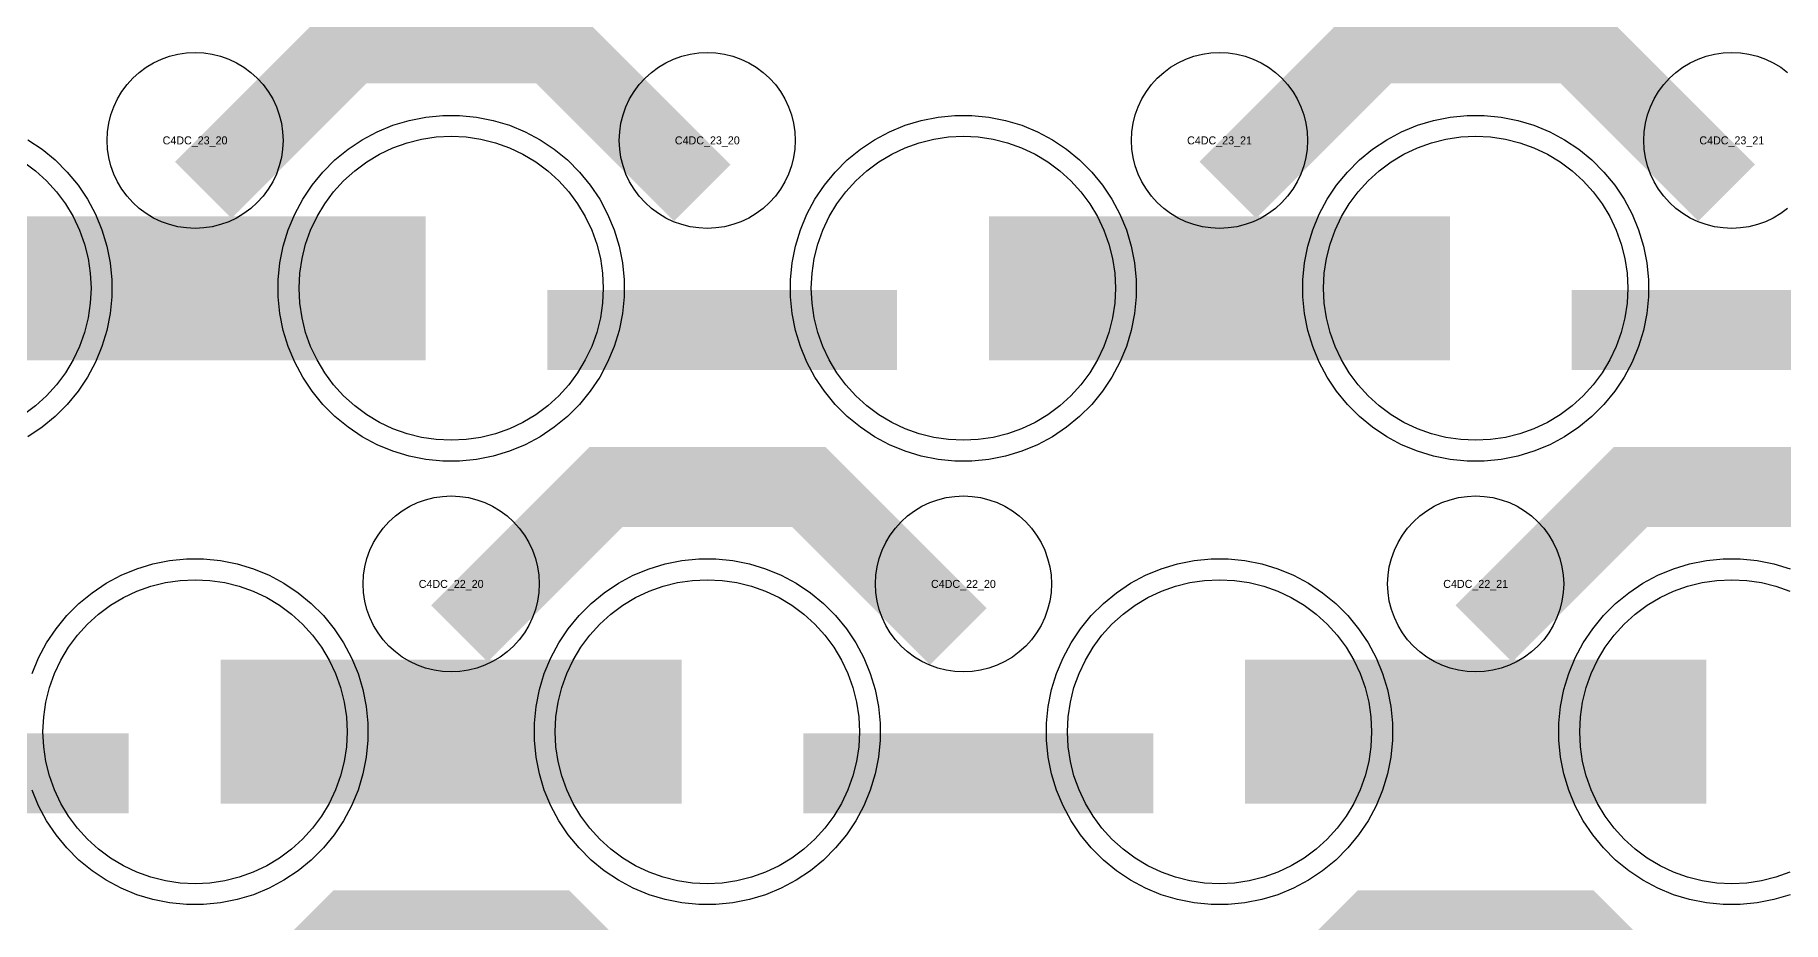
# Model space of a CAD drawing. Extents: x -11880 to 11880, y -14992 to 14992.
# Drawn here: x -5650 to -5104, y -11851 to -11573 of the extents above; entities that cross this region are included whole.
import ezdxf
from ezdxf.enums import TextEntityAlignment as Align

# ---------------------------------------------------------------- set-up
doc = ezdxf.new("R2010")
doc.units = 0
doc.header["$MEASUREMENT"] = 0
for name, color, linetype in [('GDS_775_DT_237', 138, 'CONTINUOUS'), ('RDL1_FS', 34, 'CONTINUOUS'), ('RDL_BS', 160, 'CONTINUOUS')]:
    doc.layers.add(name, color=color, linetype=linetype)

msp = doc.modelspace()

# ---------------------------------------------------------------- linework, layer by layer
at = {"layer": 'RDL1_FS', "color": 240, "true_color": 0xed1f24}
for points in [[(-5520, -11700.099), (-5524.657, -11699.87), (-5529.268, -11699.186), (-5533.791, -11698.054), (-5538.181, -11696.482), (-5542.395, -11694.49), (-5546.395, -11692.092), (-5550.14, -11689.314), (-5553.594, -11686.184), (-5556.724, -11682.73), (-5559.502, -11678.985), (-5561.9, -11674.985), (-5563.892, -11670.771), (-5565.464, -11666.381), (-5566.596, -11661.858), (-5567.28, -11657.247), (-5567.509, -11652.59), (-5567.28, -11647.933), (-5566.596, -11643.322), (-5565.464, -11638.799), (-5563.892, -11634.409), (-5561.9, -11630.195), (-5559.502, -11626.195), (-5556.724, -11622.45), (-5553.594, -11618.996), (-5550.14, -11615.866), (-5546.395, -11613.088), (-5542.395, -11610.69), (-5538.181, -11608.698), (-5533.791, -11607.126), (-5529.268, -11605.994), (-5524.657, -11605.31), (-5520, -11605.081), (-5515.343, -11605.31), (-5510.732, -11605.994), (-5506.209, -11607.126), (-5501.819, -11608.698), (-5497.605, -11610.69), (-5493.605, -11613.088), (-5489.86, -11615.866), (-5486.406, -11618.996), (-5483.276, -11622.45), (-5480.498, -11626.195), (-5478.1, -11630.195), (-5476.108, -11634.409), (-5474.536, -11638.799), (-5473.404, -11643.322), (-5472.72, -11647.933), (-5472.491, -11652.59), (-5472.72, -11657.247), (-5473.404, -11661.858), (-5474.536, -11666.381), (-5476.108, -11670.771), (-5478.1, -11674.985), (-5480.498, -11678.985), (-5483.276, -11682.73), (-5486.406, -11686.184), (-5489.86, -11689.314), (-5493.605, -11692.092), (-5497.605, -11694.49), (-5501.819, -11696.482), (-5506.209, -11698.054), (-5510.732, -11699.186), (-5515.343, -11699.87)], [(-5360, -11700.099), (-5364.657, -11699.87), (-5369.268, -11699.186), (-5373.791, -11698.054), (-5378.181, -11696.482), (-5382.395, -11694.49), (-5386.395, -11692.092), (-5390.14, -11689.314), (-5393.594, -11686.184), (-5396.724, -11682.73), (-5399.502, -11678.985), (-5401.9, -11674.985), (-5403.892, -11670.771), (-5405.464, -11666.381), (-5406.596, -11661.858), (-5407.28, -11657.247), (-5407.509, -11652.59), (-5407.28, -11647.933), (-5406.596, -11643.322), (-5405.464, -11638.799), (-5403.892, -11634.409), (-5401.9, -11630.195), (-5399.502, -11626.195), (-5396.724, -11622.45), (-5393.594, -11618.996), (-5390.14, -11615.866), (-5386.395, -11613.088), (-5382.395, -11610.69), (-5378.181, -11608.698), (-5373.791, -11607.126), (-5369.268, -11605.994), (-5364.657, -11605.31), (-5360, -11605.081), (-5355.343, -11605.31), (-5350.732, -11605.994), (-5346.209, -11607.126), (-5341.819, -11608.698), (-5337.605, -11610.69), (-5333.605, -11613.088), (-5329.86, -11615.866), (-5326.406, -11618.996), (-5323.276, -11622.45), (-5320.498, -11626.195), (-5318.1, -11630.195), (-5316.108, -11634.409), (-5314.536, -11638.799), (-5313.404, -11643.322), (-5312.72, -11647.933), (-5312.491, -11652.59), (-5312.72, -11657.247), (-5313.404, -11661.858), (-5314.536, -11666.381), (-5316.108, -11670.771), (-5318.1, -11674.985), (-5320.498, -11678.985), (-5323.276, -11682.73), (-5326.406, -11686.184), (-5329.86, -11689.314), (-5333.605, -11692.092), (-5337.605, -11694.49), (-5341.819, -11696.482), (-5346.209, -11698.054), (-5350.732, -11699.186), (-5355.343, -11699.87)], [(-5200, -11700.099), (-5204.657, -11699.87), (-5209.268, -11699.186), (-5213.791, -11698.054), (-5218.181, -11696.482), (-5222.395, -11694.49), (-5226.395, -11692.092), (-5230.14, -11689.314), (-5233.594, -11686.184), (-5236.724, -11682.73), (-5239.502, -11678.985), (-5241.9, -11674.985), (-5243.892, -11670.771), (-5245.464, -11666.381), (-5246.596, -11661.858), (-5247.28, -11657.247), (-5247.509, -11652.59), (-5247.28, -11647.933), (-5246.596, -11643.322), (-5245.464, -11638.799), (-5243.892, -11634.409), (-5241.9, -11630.195), (-5239.502, -11626.195), (-5236.724, -11622.45), (-5233.594, -11618.996), (-5230.14, -11615.866), (-5226.395, -11613.088), (-5222.395, -11610.69), (-5218.181, -11608.698), (-5213.791, -11607.126), (-5209.268, -11605.994), (-5204.657, -11605.31), (-5200, -11605.081), (-5195.343, -11605.31), (-5190.732, -11605.994), (-5186.209, -11607.126), (-5181.819, -11608.698), (-5177.605, -11610.69), (-5173.605, -11613.088), (-5169.86, -11615.866), (-5166.406, -11618.996), (-5163.276, -11622.45), (-5160.498, -11626.195), (-5158.1, -11630.195), (-5156.108, -11634.409), (-5154.536, -11638.799), (-5153.404, -11643.322), (-5152.72, -11647.933), (-5152.491, -11652.59), (-5152.72, -11657.247), (-5153.404, -11661.858), (-5154.536, -11666.381), (-5156.108, -11670.771), (-5158.1, -11674.985), (-5160.498, -11678.985), (-5163.276, -11682.73), (-5166.406, -11686.184), (-5169.86, -11689.314), (-5173.605, -11692.092), (-5177.605, -11694.49), (-5181.819, -11696.482), (-5186.209, -11698.054), (-5190.732, -11699.186), (-5195.343, -11699.87)]]:
    msp.add_lwpolyline(points, close=True, dxfattribs=at)
msp.add_lwpolyline([(-5653.605, -11613.088), (-5649.86, -11615.866), (-5646.406, -11618.996), (-5643.276, -11622.45), (-5640.498, -11626.195), (-5638.1, -11630.195), (-5636.108, -11634.409), (-5634.536, -11638.799), (-5633.404, -11643.322), (-5632.72, -11647.933), (-5632.491, -11652.59), (-5632.72, -11657.247), (-5633.404, -11661.858), (-5634.536, -11666.381), (-5636.108, -11670.771), (-5638.1, -11674.985), (-5640.498, -11678.985), (-5643.276, -11682.73), (-5646.406, -11686.184), (-5649.86, -11689.314), (-5653.605, -11692.092)], dxfattribs=at)
for points in [[(-5671.998, -11652.59, 45, 45, 0), (-5599.998, -11652.59, 45, 45, 0)], [(-5599.998, -11652.59, 45, 45, 0), (-5527.998, -11652.59, 45, 45, 0)], [(-5351.998, -11652.59, 45, 45, 0), (-5279.998, -11652.59, 45, 45, 0)], [(-5279.998, -11652.59, 45, 45, 0), (-5207.998, -11652.59, 45, 45, 0)]]:
    msp.add_lwpolyline(points, format="xyseb", dxfattribs=at)
at = {"layer": 'RDL1_FS'}
for points in [[(-5600, -11838.664), (-5604.657, -11838.435), (-5609.268, -11837.751), (-5613.791, -11836.619), (-5618.181, -11835.047), (-5622.395, -11833.055), (-5626.395, -11830.657), (-5630.14, -11827.879), (-5633.594, -11824.749), (-5636.724, -11821.295), (-5639.502, -11817.55), (-5641.9, -11813.55), (-5643.892, -11809.336), (-5645.464, -11804.946), (-5646.596, -11800.423), (-5647.28, -11795.812), (-5647.509, -11791.155), (-5647.28, -11786.498), (-5646.596, -11781.887), (-5645.464, -11777.364), (-5643.892, -11772.974), (-5641.9, -11768.76), (-5639.502, -11764.76), (-5636.724, -11761.015), (-5633.594, -11757.561), (-5630.14, -11754.431), (-5626.395, -11751.653), (-5622.395, -11749.255), (-5618.181, -11747.263), (-5613.791, -11745.691), (-5609.268, -11744.559), (-5604.657, -11743.875), (-5600, -11743.646), (-5595.343, -11743.875), (-5590.732, -11744.559), (-5586.209, -11745.691), (-5581.819, -11747.263), (-5577.605, -11749.255), (-5573.605, -11751.653), (-5569.86, -11754.431), (-5566.406, -11757.561), (-5563.276, -11761.015), (-5560.498, -11764.76), (-5558.1, -11768.76), (-5556.108, -11772.974), (-5554.536, -11777.364), (-5553.404, -11781.887), (-5552.72, -11786.498), (-5552.491, -11791.155), (-5552.72, -11795.812), (-5553.404, -11800.423), (-5554.536, -11804.946), (-5556.108, -11809.336), (-5558.1, -11813.55), (-5560.498, -11817.55), (-5563.276, -11821.295), (-5566.406, -11824.749), (-5569.86, -11827.879), (-5573.605, -11830.657), (-5577.605, -11833.055), (-5581.819, -11835.047), (-5586.209, -11836.619), (-5590.732, -11837.751), (-5595.343, -11838.435)], [(-5440, -11838.664), (-5444.657, -11838.435), (-5449.268, -11837.751), (-5453.791, -11836.619), (-5458.181, -11835.047), (-5462.395, -11833.055), (-5466.395, -11830.657), (-5470.14, -11827.879), (-5473.594, -11824.749), (-5476.724, -11821.295), (-5479.502, -11817.55), (-5481.9, -11813.55), (-5483.892, -11809.336), (-5485.464, -11804.946), (-5486.596, -11800.423), (-5487.28, -11795.812), (-5487.509, -11791.155), (-5487.28, -11786.498), (-5486.596, -11781.887), (-5485.464, -11777.364), (-5483.892, -11772.974), (-5481.9, -11768.76), (-5479.502, -11764.76), (-5476.724, -11761.015), (-5473.594, -11757.561), (-5470.14, -11754.431), (-5466.395, -11751.653), (-5462.395, -11749.255), (-5458.181, -11747.263), (-5453.791, -11745.691), (-5449.268, -11744.559), (-5444.657, -11743.875), (-5440, -11743.646), (-5435.343, -11743.875), (-5430.732, -11744.559), (-5426.209, -11745.691), (-5421.819, -11747.263), (-5417.605, -11749.255), (-5413.605, -11751.653), (-5409.86, -11754.431), (-5406.406, -11757.561), (-5403.276, -11761.015), (-5400.498, -11764.76), (-5398.1, -11768.76), (-5396.108, -11772.974), (-5394.536, -11777.364), (-5393.404, -11781.887), (-5392.72, -11786.498), (-5392.491, -11791.155), (-5392.72, -11795.812), (-5393.404, -11800.423), (-5394.536, -11804.946), (-5396.108, -11809.336), (-5398.1, -11813.55), (-5400.498, -11817.55), (-5403.276, -11821.295), (-5406.406, -11824.749), (-5409.86, -11827.879), (-5413.605, -11830.657), (-5417.605, -11833.055), (-5421.819, -11835.047), (-5426.209, -11836.619), (-5430.732, -11837.751), (-5435.343, -11838.435)], [(-5280, -11838.664), (-5284.657, -11838.435), (-5289.268, -11837.751), (-5293.791, -11836.619), (-5298.181, -11835.047), (-5302.395, -11833.055), (-5306.395, -11830.657), (-5310.14, -11827.879), (-5313.594, -11824.749), (-5316.724, -11821.295), (-5319.502, -11817.55), (-5321.9, -11813.55), (-5323.892, -11809.336), (-5325.464, -11804.946), (-5326.596, -11800.423), (-5327.28, -11795.812), (-5327.509, -11791.155), (-5327.28, -11786.498), (-5326.596, -11781.887), (-5325.464, -11777.364), (-5323.892, -11772.974), (-5321.9, -11768.76), (-5319.502, -11764.76), (-5316.724, -11761.015), (-5313.594, -11757.561), (-5310.14, -11754.431), (-5306.395, -11751.653), (-5302.395, -11749.255), (-5298.181, -11747.263), (-5293.791, -11745.691), (-5289.268, -11744.559), (-5284.657, -11743.875), (-5280, -11743.646), (-5275.343, -11743.875), (-5270.732, -11744.559), (-5266.209, -11745.691), (-5261.819, -11747.263), (-5257.605, -11749.255), (-5253.605, -11751.653), (-5249.86, -11754.431), (-5246.406, -11757.561), (-5243.276, -11761.015), (-5240.498, -11764.76), (-5238.1, -11768.76), (-5236.108, -11772.974), (-5234.536, -11777.364), (-5233.404, -11781.887), (-5232.72, -11786.498), (-5232.491, -11791.155), (-5232.72, -11795.812), (-5233.404, -11800.423), (-5234.536, -11804.946), (-5236.108, -11809.336), (-5238.1, -11813.55), (-5240.498, -11817.55), (-5243.276, -11821.295), (-5246.406, -11824.749), (-5249.86, -11827.879), (-5253.605, -11830.657), (-5257.605, -11833.055), (-5261.819, -11835.047), (-5266.209, -11836.619), (-5270.732, -11837.751), (-5275.343, -11838.435)]]:
    msp.add_lwpolyline(points, close=True, dxfattribs=at)
msp.add_lwpolyline([(-5101.819, -11835.047), (-5106.209, -11836.619), (-5110.732, -11837.751), (-5115.343, -11838.435), (-5120, -11838.664), (-5124.657, -11838.435), (-5129.268, -11837.751), (-5133.791, -11836.619), (-5138.181, -11835.047), (-5142.395, -11833.055), (-5146.395, -11830.657), (-5150.14, -11827.879), (-5153.594, -11824.749), (-5156.724, -11821.295), (-5159.502, -11817.55), (-5161.9, -11813.55), (-5163.892, -11809.336), (-5165.464, -11804.946), (-5166.596, -11800.423), (-5167.28, -11795.812), (-5167.509, -11791.155), (-5167.28, -11786.498), (-5166.596, -11781.887), (-5165.464, -11777.364), (-5163.892, -11772.974), (-5161.9, -11768.76), (-5159.502, -11764.76), (-5156.724, -11761.015), (-5153.594, -11757.561), (-5150.14, -11754.431), (-5146.395, -11751.653), (-5142.395, -11749.255), (-5138.181, -11747.263), (-5133.791, -11745.691), (-5129.268, -11744.559), (-5124.657, -11743.875), (-5120, -11743.646), (-5115.343, -11743.875), (-5110.732, -11744.559), (-5106.209, -11745.691), (-5101.819, -11747.263)], dxfattribs=at)
for points in [[(-5591.998, -11791.155, 45, 45, 0), (-5519.998, -11791.155, 45, 45, 0)], [(-5519.998, -11791.155, 45, 45, 0), (-5447.998, -11791.155, 45, 45, 0)], [(-5271.998, -11791.155, 45, 45, 0), (-5199.998, -11791.155, 45, 45, 0)], [(-5199.998, -11791.155, 45, 45, 0), (-5127.998, -11791.155, 45, 45, 0)]]:
    msp.add_lwpolyline(points, format="xyseb", dxfattribs=at)
at = {"layer": 'RDL_BS'}
for points in [[(-5597.438, -11621.904, 25, 25, 0), (-5551.623, -11576.089, 25, 25, 0), (-5518.07, -11576.089, 25, 25, 0)], [(-5441.599, -11622.803, 25, 25, 0), (-5488.313, -11576.089, 25, 25, 0), (-5518.071, -11576.089, 25, 25, 0)], [(-5277.438, -11621.904, 25, 25, 0), (-5231.623, -11576.089, 25, 25, 0), (-5198.07, -11576.089, 25, 25, 0)], [(-5121.599, -11622.803, 25, 25, 0), (-5168.313, -11576.089, 25, 25, 0), (-5198.071, -11576.089, 25, 25, 0)], [(-5517.438, -11760.469, 25, 25, 0), (-5471.623, -11714.654, 25, 25, 0), (-5438.07, -11714.654, 25, 25, 0)], [(-5361.599, -11761.368, 25, 25, 0), (-5408.313, -11714.654, 25, 25, 0), (-5438.071, -11714.654, 25, 25, 0)], [(-5197.438, -11760.469, 25, 25, 0), (-5151.623, -11714.654, 25, 25, 0), (-5118.07, -11714.654, 25, 25, 0)], [(-5041.599, -11761.368, 25, 25, 0), (-5088.313, -11714.654, 25, 25, 0), (-5118.071, -11714.654, 25, 25, 0)], [(-5729.984, -11804.168, 25, 25, 0), (-5620.719, -11804.168, 25, 25, 0)], [(-5409.984, -11804.168, 25, 25, 0), (-5300.719, -11804.168, 25, 25, 0)], [(-5597.438, -11899.034, 25, 25, 0), (-5551.623, -11853.219, 25, 25, 0), (-5518.07, -11853.219, 25, 25, 0)], [(-5441.599, -11899.933, 25, 25, 0), (-5488.313, -11853.219, 25, 25, 0), (-5518.071, -11853.219, 25, 25, 0)], [(-5277.438, -11899.034, 25, 25, 0), (-5231.623, -11853.219, 25, 25, 0), (-5198.07, -11853.219, 25, 25, 0)], [(-5121.599, -11899.933, 25, 25, 0), (-5168.313, -11853.219, 25, 25, 0), (-5198.071, -11853.219, 25, 25, 0)]]:
    msp.add_lwpolyline(points, format="xyseb", dxfattribs=at)
for points in [[(-5600, -11633.896), (-5602.693, -11633.764), (-5605.365, -11633.368), (-5607.984, -11632.711), (-5610.519, -11631.804), (-5612.956, -11630.652), (-5615.28, -11629.259), (-5617.443, -11627.656), (-5619.442, -11625.844), (-5621.254, -11623.845), (-5622.857, -11621.682), (-5624.25, -11619.358), (-5625.402, -11616.921), (-5626.309, -11614.386), (-5626.966, -11611.767), (-5627.362, -11609.095), (-5627.494, -11606.402), (-5627.362, -11603.709), (-5626.966, -11601.037), (-5626.309, -11598.418), (-5625.402, -11595.883), (-5624.25, -11593.446), (-5622.857, -11591.122), (-5621.254, -11588.959), (-5619.442, -11586.96), (-5617.443, -11585.148), (-5615.28, -11583.545), (-5612.956, -11582.152), (-5610.519, -11581), (-5607.984, -11580.093), (-5605.365, -11579.436), (-5602.693, -11579.04), (-5600, -11578.908), (-5597.307, -11579.04), (-5594.635, -11579.436), (-5592.016, -11580.093), (-5589.481, -11581), (-5587.044, -11582.152), (-5584.72, -11583.545), (-5582.557, -11585.148), (-5580.558, -11586.96), (-5578.746, -11588.959), (-5577.143, -11591.122), (-5575.75, -11593.446), (-5574.598, -11595.883), (-5573.691, -11598.418), (-5573.034, -11601.037), (-5572.638, -11603.709), (-5572.506, -11606.402), (-5572.638, -11609.095), (-5573.034, -11611.767), (-5573.691, -11614.386), (-5574.598, -11616.921), (-5575.75, -11619.358), (-5577.143, -11621.682), (-5578.746, -11623.845), (-5580.558, -11625.844), (-5582.557, -11627.656), (-5584.72, -11629.259), (-5587.044, -11630.652), (-5589.481, -11631.804), (-5592.016, -11632.711), (-5594.635, -11633.368), (-5597.307, -11633.764)], [(-5440, -11633.896), (-5442.693, -11633.764), (-5445.365, -11633.368), (-5447.984, -11632.711), (-5450.519, -11631.804), (-5452.956, -11630.652), (-5455.28, -11629.259), (-5457.443, -11627.656), (-5459.442, -11625.844), (-5461.254, -11623.845), (-5462.857, -11621.682), (-5464.25, -11619.358), (-5465.402, -11616.921), (-5466.309, -11614.386), (-5466.966, -11611.767), (-5467.362, -11609.095), (-5467.494, -11606.402), (-5467.362, -11603.709), (-5466.966, -11601.037), (-5466.309, -11598.418), (-5465.402, -11595.883), (-5464.25, -11593.446), (-5462.857, -11591.122), (-5461.254, -11588.959), (-5459.442, -11586.96), (-5457.443, -11585.148), (-5455.28, -11583.545), (-5452.956, -11582.152), (-5450.519, -11581), (-5447.984, -11580.093), (-5445.365, -11579.436), (-5442.693, -11579.04), (-5440, -11578.908), (-5437.307, -11579.04), (-5434.635, -11579.436), (-5432.016, -11580.093), (-5429.481, -11581), (-5427.044, -11582.152), (-5424.72, -11583.545), (-5422.557, -11585.148), (-5420.558, -11586.96), (-5418.746, -11588.959), (-5417.143, -11591.122), (-5415.75, -11593.446), (-5414.598, -11595.883), (-5413.691, -11598.418), (-5413.034, -11601.037), (-5412.638, -11603.709), (-5412.506, -11606.402), (-5412.638, -11609.095), (-5413.034, -11611.767), (-5413.691, -11614.386), (-5414.598, -11616.921), (-5415.75, -11619.358), (-5417.143, -11621.682), (-5418.746, -11623.845), (-5420.558, -11625.844), (-5422.557, -11627.656), (-5424.72, -11629.259), (-5427.044, -11630.652), (-5429.481, -11631.804), (-5432.016, -11632.711), (-5434.635, -11633.368), (-5437.307, -11633.764)], [(-5280, -11633.896), (-5282.693, -11633.764), (-5285.365, -11633.368), (-5287.984, -11632.711), (-5290.519, -11631.804), (-5292.956, -11630.652), (-5295.28, -11629.259), (-5297.443, -11627.656), (-5299.442, -11625.844), (-5301.254, -11623.845), (-5302.857, -11621.682), (-5304.25, -11619.358), (-5305.402, -11616.921), (-5306.309, -11614.386), (-5306.966, -11611.767), (-5307.362, -11609.095), (-5307.494, -11606.402), (-5307.362, -11603.709), (-5306.966, -11601.037), (-5306.309, -11598.418), (-5305.402, -11595.883), (-5304.25, -11593.446), (-5302.857, -11591.122), (-5301.254, -11588.959), (-5299.442, -11586.96), (-5297.443, -11585.148), (-5295.28, -11583.545), (-5292.956, -11582.152), (-5290.519, -11581), (-5287.984, -11580.093), (-5285.365, -11579.436), (-5282.693, -11579.04), (-5280, -11578.908), (-5277.307, -11579.04), (-5274.635, -11579.436), (-5272.016, -11580.093), (-5269.481, -11581), (-5267.044, -11582.152), (-5264.72, -11583.545), (-5262.557, -11585.148), (-5260.558, -11586.96), (-5258.746, -11588.959), (-5257.143, -11591.122), (-5255.75, -11593.446), (-5254.598, -11595.883), (-5253.691, -11598.418), (-5253.034, -11601.037), (-5252.638, -11603.709), (-5252.506, -11606.402), (-5252.638, -11609.095), (-5253.034, -11611.767), (-5253.691, -11614.386), (-5254.598, -11616.921), (-5255.75, -11619.358), (-5257.143, -11621.682), (-5258.746, -11623.845), (-5260.558, -11625.844), (-5262.557, -11627.656), (-5264.72, -11629.259), (-5267.044, -11630.652), (-5269.481, -11631.804), (-5272.016, -11632.711), (-5274.635, -11633.368), (-5277.307, -11633.764)], [(-5520, -11772.461), (-5522.693, -11772.329), (-5525.365, -11771.933), (-5527.984, -11771.276), (-5530.519, -11770.369), (-5532.956, -11769.217), (-5535.28, -11767.824), (-5537.443, -11766.221), (-5539.442, -11764.409), (-5541.254, -11762.41), (-5542.857, -11760.247), (-5544.25, -11757.923), (-5545.402, -11755.486), (-5546.309, -11752.951), (-5546.966, -11750.332), (-5547.362, -11747.66), (-5547.494, -11744.967), (-5547.362, -11742.274), (-5546.966, -11739.602), (-5546.309, -11736.983), (-5545.402, -11734.448), (-5544.25, -11732.011), (-5542.857, -11729.687), (-5541.254, -11727.524), (-5539.442, -11725.525), (-5537.443, -11723.713), (-5535.28, -11722.11), (-5532.956, -11720.717), (-5530.519, -11719.565), (-5527.984, -11718.658), (-5525.365, -11718.001), (-5522.693, -11717.605), (-5520, -11717.473), (-5517.307, -11717.605), (-5514.635, -11718.001), (-5512.016, -11718.658), (-5509.481, -11719.565), (-5507.044, -11720.717), (-5504.72, -11722.11), (-5502.557, -11723.713), (-5500.558, -11725.525), (-5498.746, -11727.524), (-5497.143, -11729.687), (-5495.75, -11732.011), (-5494.598, -11734.448), (-5493.691, -11736.983), (-5493.034, -11739.602), (-5492.638, -11742.274), (-5492.506, -11744.967), (-5492.638, -11747.66), (-5493.034, -11750.332), (-5493.691, -11752.951), (-5494.598, -11755.486), (-5495.75, -11757.923), (-5497.143, -11760.247), (-5498.746, -11762.41), (-5500.558, -11764.409), (-5502.557, -11766.221), (-5504.72, -11767.824), (-5507.044, -11769.217), (-5509.481, -11770.369), (-5512.016, -11771.276), (-5514.635, -11771.933), (-5517.307, -11772.329)], [(-5360, -11772.461), (-5362.693, -11772.329), (-5365.365, -11771.933), (-5367.984, -11771.276), (-5370.519, -11770.369), (-5372.956, -11769.217), (-5375.28, -11767.824), (-5377.443, -11766.221), (-5379.442, -11764.409), (-5381.254, -11762.41), (-5382.857, -11760.247), (-5384.25, -11757.923), (-5385.402, -11755.486), (-5386.309, -11752.951), (-5386.966, -11750.332), (-5387.362, -11747.66), (-5387.494, -11744.967), (-5387.362, -11742.274), (-5386.966, -11739.602), (-5386.309, -11736.983), (-5385.402, -11734.448), (-5384.25, -11732.011), (-5382.857, -11729.687), (-5381.254, -11727.524), (-5379.442, -11725.525), (-5377.443, -11723.713), (-5375.28, -11722.11), (-5372.956, -11720.717), (-5370.519, -11719.565), (-5367.984, -11718.658), (-5365.365, -11718.001), (-5362.693, -11717.605), (-5360, -11717.473), (-5357.307, -11717.605), (-5354.635, -11718.001), (-5352.016, -11718.658), (-5349.481, -11719.565), (-5347.044, -11720.717), (-5344.72, -11722.11), (-5342.557, -11723.713), (-5340.558, -11725.525), (-5338.746, -11727.524), (-5337.143, -11729.687), (-5335.75, -11732.011), (-5334.598, -11734.448), (-5333.691, -11736.983), (-5333.034, -11739.602), (-5332.638, -11742.274), (-5332.506, -11744.967), (-5332.638, -11747.66), (-5333.034, -11750.332), (-5333.691, -11752.951), (-5334.598, -11755.486), (-5335.75, -11757.923), (-5337.143, -11760.247), (-5338.746, -11762.41), (-5340.558, -11764.409), (-5342.557, -11766.221), (-5344.72, -11767.824), (-5347.044, -11769.217), (-5349.481, -11770.369), (-5352.016, -11771.276), (-5354.635, -11771.933), (-5357.307, -11772.329)], [(-5200, -11772.461), (-5202.693, -11772.329), (-5205.365, -11771.933), (-5207.984, -11771.276), (-5210.519, -11770.369), (-5212.956, -11769.217), (-5215.28, -11767.824), (-5217.443, -11766.221), (-5219.442, -11764.409), (-5221.254, -11762.41), (-5222.857, -11760.247), (-5224.25, -11757.923), (-5225.402, -11755.486), (-5226.309, -11752.951), (-5226.966, -11750.332), (-5227.362, -11747.66), (-5227.494, -11744.967), (-5227.362, -11742.274), (-5226.966, -11739.602), (-5226.309, -11736.983), (-5225.402, -11734.448), (-5224.25, -11732.011), (-5222.857, -11729.687), (-5221.254, -11727.524), (-5219.442, -11725.525), (-5217.443, -11723.713), (-5215.28, -11722.11), (-5212.956, -11720.717), (-5210.519, -11719.565), (-5207.984, -11718.658), (-5205.365, -11718.001), (-5202.693, -11717.605), (-5200, -11717.473), (-5197.307, -11717.605), (-5194.635, -11718.001), (-5192.016, -11718.658), (-5189.481, -11719.565), (-5187.044, -11720.717), (-5184.72, -11722.11), (-5182.557, -11723.713), (-5180.558, -11725.525), (-5178.746, -11727.524), (-5177.143, -11729.687), (-5175.75, -11732.011), (-5174.598, -11734.448), (-5173.691, -11736.983), (-5173.034, -11739.602), (-5172.638, -11742.274), (-5172.506, -11744.967), (-5172.638, -11747.66), (-5173.034, -11750.332), (-5173.691, -11752.951), (-5174.598, -11755.486), (-5175.75, -11757.923), (-5177.143, -11760.247), (-5178.746, -11762.41), (-5180.558, -11764.409), (-5182.557, -11766.221), (-5184.72, -11767.824), (-5187.044, -11769.217), (-5189.481, -11770.369), (-5192.016, -11771.276), (-5194.635, -11771.933), (-5197.307, -11772.329)], [(-5442.644, -11845.155), (-5447.938, -11844.638), (-5453.165, -11843.592), (-5458.205, -11842.061), (-5463.115, -11840.03), (-5467.777, -11837.538), (-5472.191, -11834.591), (-5476.292, -11831.229), (-5480.074, -11827.447), (-5483.436, -11823.346), (-5486.383, -11818.932), (-5488.875, -11814.27), (-5490.906, -11809.36), (-5492.437, -11804.32), (-5493.483, -11799.093), (-5494, -11793.799), (-5494, -11788.511), (-5493.483, -11783.217), (-5492.437, -11777.99), (-5490.906, -11772.95), (-5488.875, -11768.04), (-5486.383, -11763.378), (-5483.436, -11758.964), (-5480.074, -11754.863), (-5476.292, -11751.081), (-5472.191, -11747.719), (-5467.777, -11744.772), (-5463.115, -11742.28), (-5458.205, -11740.249), (-5453.165, -11738.718), (-5447.938, -11737.672), (-5442.644, -11737.155), (-5437.356, -11737.155), (-5432.062, -11737.672), (-5426.835, -11738.718), (-5421.795, -11740.249), (-5416.885, -11742.28), (-5412.223, -11744.772), (-5407.809, -11747.719), (-5403.708, -11751.081), (-5399.926, -11754.863), (-5396.564, -11758.964), (-5393.617, -11763.378), (-5391.125, -11768.04), (-5389.094, -11772.95), (-5387.563, -11777.99), (-5386.517, -11783.217), (-5386, -11788.511), (-5386, -11793.799), (-5386.517, -11799.093), (-5387.563, -11804.32), (-5389.094, -11809.36), (-5391.125, -11814.27), (-5393.617, -11818.932), (-5396.564, -11823.346), (-5399.926, -11827.447), (-5403.708, -11831.229), (-5407.809, -11834.591), (-5412.223, -11837.538), (-5416.885, -11840.03), (-5421.795, -11842.061), (-5426.835, -11843.592), (-5432.062, -11844.638), (-5437.356, -11845.155)], [(-5282.644, -11845.155), (-5287.938, -11844.638), (-5293.165, -11843.592), (-5298.205, -11842.061), (-5303.115, -11840.03), (-5307.777, -11837.538), (-5312.191, -11834.591), (-5316.292, -11831.229), (-5320.074, -11827.447), (-5323.436, -11823.346), (-5326.383, -11818.932), (-5328.875, -11814.27), (-5330.906, -11809.36), (-5332.437, -11804.32), (-5333.483, -11799.093), (-5334, -11793.799), (-5334, -11788.511), (-5333.483, -11783.217), (-5332.437, -11777.99), (-5330.906, -11772.95), (-5328.875, -11768.04), (-5326.383, -11763.378), (-5323.436, -11758.964), (-5320.074, -11754.863), (-5316.292, -11751.081), (-5312.191, -11747.719), (-5307.777, -11744.772), (-5303.115, -11742.28), (-5298.205, -11740.249), (-5293.165, -11738.718), (-5287.938, -11737.672), (-5282.644, -11737.155), (-5277.356, -11737.155), (-5272.062, -11737.672), (-5266.835, -11738.718), (-5261.795, -11740.249), (-5256.885, -11742.28), (-5252.223, -11744.772), (-5247.809, -11747.719), (-5243.708, -11751.081), (-5239.926, -11754.863), (-5236.564, -11758.964), (-5233.617, -11763.378), (-5231.125, -11768.04), (-5229.094, -11772.95), (-5227.563, -11777.99), (-5226.517, -11783.217), (-5226, -11788.511), (-5226, -11793.799), (-5226.517, -11799.093), (-5227.563, -11804.32), (-5229.094, -11809.36), (-5231.125, -11814.27), (-5233.617, -11818.932), (-5236.564, -11823.346), (-5239.926, -11827.447), (-5243.708, -11831.229), (-5247.809, -11834.591), (-5252.223, -11837.538), (-5256.885, -11840.03), (-5261.795, -11842.061), (-5266.835, -11843.592), (-5272.062, -11844.638), (-5277.356, -11845.155)]]:
    msp.add_lwpolyline(points, close=True, dxfattribs=at)
for points in [[(-5102.557, -11627.656), (-5104.72, -11629.259), (-5107.044, -11630.652), (-5109.481, -11631.804), (-5112.016, -11632.711), (-5114.635, -11633.368), (-5117.307, -11633.764), (-5120, -11633.896), (-5122.693, -11633.764), (-5125.365, -11633.368), (-5127.984, -11632.711), (-5130.519, -11631.804), (-5132.956, -11630.652), (-5135.28, -11629.259), (-5137.443, -11627.656), (-5139.442, -11625.844), (-5141.254, -11623.845), (-5142.857, -11621.682), (-5144.25, -11619.358), (-5145.402, -11616.921), (-5146.309, -11614.386), (-5146.966, -11611.767), (-5147.362, -11609.095), (-5147.494, -11606.402), (-5147.362, -11603.709), (-5146.966, -11601.037), (-5146.309, -11598.418), (-5145.402, -11595.883), (-5144.25, -11593.446), (-5142.857, -11591.122), (-5141.254, -11588.959), (-5139.442, -11586.96), (-5137.443, -11585.148), (-5135.28, -11583.545), (-5132.956, -11582.152), (-5130.519, -11581), (-5127.984, -11580.093), (-5125.365, -11579.436), (-5122.693, -11579.04), (-5120, -11578.908), (-5117.307, -11579.04), (-5114.635, -11579.436), (-5112.016, -11580.093), (-5109.481, -11581), (-5107.044, -11582.152), (-5104.72, -11583.545), (-5102.557, -11585.148)], [(-5650.906, -11772.95), (-5648.875, -11768.04), (-5646.383, -11763.378), (-5643.436, -11758.964), (-5640.074, -11754.863), (-5636.292, -11751.081), (-5632.191, -11747.719), (-5627.777, -11744.772), (-5623.115, -11742.28), (-5618.205, -11740.249), (-5613.165, -11738.718), (-5607.938, -11737.672), (-5602.644, -11737.155), (-5597.356, -11737.155), (-5592.062, -11737.672), (-5586.835, -11738.718), (-5581.795, -11740.249), (-5576.885, -11742.28), (-5572.223, -11744.772), (-5567.809, -11747.719), (-5563.708, -11751.081), (-5559.926, -11754.863), (-5556.564, -11758.964), (-5553.617, -11763.378), (-5551.125, -11768.04), (-5549.094, -11772.95), (-5547.563, -11777.99), (-5546.517, -11783.217), (-5546, -11788.511), (-5546, -11793.799), (-5546.517, -11799.093), (-5547.563, -11804.32), (-5549.094, -11809.36), (-5551.125, -11814.27), (-5553.617, -11818.932), (-5556.564, -11823.346), (-5559.926, -11827.447), (-5563.708, -11831.229), (-5567.809, -11834.591), (-5572.223, -11837.538), (-5576.885, -11840.03), (-5581.795, -11842.061), (-5586.835, -11843.592), (-5592.062, -11844.638), (-5597.356, -11845.155), (-5602.644, -11845.155), (-5607.938, -11844.638), (-5613.165, -11843.592), (-5618.205, -11842.061), (-5623.115, -11840.03), (-5627.777, -11837.538), (-5632.191, -11834.591), (-5636.292, -11831.229), (-5640.074, -11827.447), (-5643.436, -11823.346), (-5646.383, -11818.932), (-5648.875, -11814.27), (-5650.906, -11809.36)], [(-5101.795, -11842.061), (-5106.835, -11843.592), (-5112.062, -11844.638), (-5117.356, -11845.155), (-5122.644, -11845.155), (-5127.938, -11844.638), (-5133.165, -11843.592), (-5138.205, -11842.061), (-5143.115, -11840.03), (-5147.777, -11837.538), (-5152.191, -11834.591), (-5156.292, -11831.229), (-5160.074, -11827.447), (-5163.436, -11823.346), (-5166.383, -11818.932), (-5168.875, -11814.27), (-5170.906, -11809.36), (-5172.437, -11804.32), (-5173.483, -11799.093), (-5174, -11793.799), (-5174, -11788.511), (-5173.483, -11783.217), (-5172.437, -11777.99), (-5170.906, -11772.95), (-5168.875, -11768.04), (-5166.383, -11763.378), (-5163.436, -11758.964), (-5160.074, -11754.863), (-5156.292, -11751.081), (-5152.191, -11747.719), (-5147.777, -11744.772), (-5143.115, -11742.28), (-5138.205, -11740.249), (-5133.165, -11738.718), (-5127.938, -11737.672), (-5122.644, -11737.155), (-5117.356, -11737.155), (-5112.062, -11737.672), (-5106.835, -11738.718), (-5101.795, -11740.249)]]:
    msp.add_lwpolyline(points, dxfattribs=at)
at = {"layer": 'RDL_BS', "color": 240, "true_color": 0xed1f24}
for points in [[(-5522.644, -11706.59), (-5527.938, -11706.073), (-5533.165, -11705.027), (-5538.205, -11703.496), (-5543.115, -11701.465), (-5547.777, -11698.973), (-5552.191, -11696.026), (-5556.292, -11692.664), (-5560.074, -11688.882), (-5563.436, -11684.781), (-5566.383, -11680.367), (-5568.875, -11675.705), (-5570.906, -11670.795), (-5572.437, -11665.755), (-5573.483, -11660.528), (-5574, -11655.234), (-5574, -11649.946), (-5573.483, -11644.652), (-5572.437, -11639.425), (-5570.906, -11634.385), (-5568.875, -11629.475), (-5566.383, -11624.813), (-5563.436, -11620.399), (-5560.074, -11616.298), (-5556.292, -11612.516), (-5552.191, -11609.154), (-5547.777, -11606.207), (-5543.115, -11603.715), (-5538.205, -11601.684), (-5533.165, -11600.153), (-5527.938, -11599.107), (-5522.644, -11598.59), (-5517.356, -11598.59), (-5512.062, -11599.107), (-5506.835, -11600.153), (-5501.795, -11601.684), (-5496.885, -11603.715), (-5492.223, -11606.207), (-5487.809, -11609.154), (-5483.708, -11612.516), (-5479.926, -11616.298), (-5476.564, -11620.399), (-5473.617, -11624.813), (-5471.125, -11629.475), (-5469.094, -11634.385), (-5467.563, -11639.425), (-5466.517, -11644.652), (-5466, -11649.946), (-5466, -11655.234), (-5466.517, -11660.528), (-5467.563, -11665.755), (-5469.094, -11670.795), (-5471.125, -11675.705), (-5473.617, -11680.367), (-5476.564, -11684.781), (-5479.926, -11688.882), (-5483.708, -11692.664), (-5487.809, -11696.026), (-5492.223, -11698.973), (-5496.885, -11701.465), (-5501.795, -11703.496), (-5506.835, -11705.027), (-5512.062, -11706.073), (-5517.356, -11706.59)], [(-5362.644, -11706.59), (-5367.938, -11706.073), (-5373.165, -11705.027), (-5378.205, -11703.496), (-5383.115, -11701.465), (-5387.777, -11698.973), (-5392.191, -11696.026), (-5396.292, -11692.664), (-5400.074, -11688.882), (-5403.436, -11684.781), (-5406.383, -11680.367), (-5408.875, -11675.705), (-5410.906, -11670.795), (-5412.437, -11665.755), (-5413.483, -11660.528), (-5414, -11655.234), (-5414, -11649.946), (-5413.483, -11644.652), (-5412.437, -11639.425), (-5410.906, -11634.385), (-5408.875, -11629.475), (-5406.383, -11624.813), (-5403.436, -11620.399), (-5400.074, -11616.298), (-5396.292, -11612.516), (-5392.191, -11609.154), (-5387.777, -11606.207), (-5383.115, -11603.715), (-5378.205, -11601.684), (-5373.165, -11600.153), (-5367.938, -11599.107), (-5362.644, -11598.59), (-5357.356, -11598.59), (-5352.062, -11599.107), (-5346.835, -11600.153), (-5341.795, -11601.684), (-5336.885, -11603.715), (-5332.223, -11606.207), (-5327.809, -11609.154), (-5323.708, -11612.516), (-5319.926, -11616.298), (-5316.564, -11620.399), (-5313.617, -11624.813), (-5311.125, -11629.475), (-5309.094, -11634.385), (-5307.563, -11639.425), (-5306.517, -11644.652), (-5306, -11649.946), (-5306, -11655.234), (-5306.517, -11660.528), (-5307.563, -11665.755), (-5309.094, -11670.795), (-5311.125, -11675.705), (-5313.617, -11680.367), (-5316.564, -11684.781), (-5319.926, -11688.882), (-5323.708, -11692.664), (-5327.809, -11696.026), (-5332.223, -11698.973), (-5336.885, -11701.465), (-5341.795, -11703.496), (-5346.835, -11705.027), (-5352.062, -11706.073), (-5357.356, -11706.59)], [(-5202.644, -11706.59), (-5207.938, -11706.073), (-5213.165, -11705.027), (-5218.205, -11703.496), (-5223.115, -11701.465), (-5227.777, -11698.973), (-5232.191, -11696.026), (-5236.292, -11692.664), (-5240.074, -11688.882), (-5243.436, -11684.781), (-5246.383, -11680.367), (-5248.875, -11675.705), (-5250.906, -11670.795), (-5252.437, -11665.755), (-5253.483, -11660.528), (-5254, -11655.234), (-5254, -11649.946), (-5253.483, -11644.652), (-5252.437, -11639.425), (-5250.906, -11634.385), (-5248.875, -11629.475), (-5246.383, -11624.813), (-5243.436, -11620.399), (-5240.074, -11616.298), (-5236.292, -11612.516), (-5232.191, -11609.154), (-5227.777, -11606.207), (-5223.115, -11603.715), (-5218.205, -11601.684), (-5213.165, -11600.153), (-5207.938, -11599.107), (-5202.644, -11598.59), (-5197.356, -11598.59), (-5192.062, -11599.107), (-5186.835, -11600.153), (-5181.795, -11601.684), (-5176.885, -11603.715), (-5172.223, -11606.207), (-5167.809, -11609.154), (-5163.708, -11612.516), (-5159.926, -11616.298), (-5156.564, -11620.399), (-5153.617, -11624.813), (-5151.125, -11629.475), (-5149.094, -11634.385), (-5147.563, -11639.425), (-5146.517, -11644.652), (-5146, -11649.946), (-5146, -11655.234), (-5146.517, -11660.528), (-5147.563, -11665.755), (-5149.094, -11670.795), (-5151.125, -11675.705), (-5153.617, -11680.367), (-5156.564, -11684.781), (-5159.926, -11688.882), (-5163.708, -11692.664), (-5167.809, -11696.026), (-5172.223, -11698.973), (-5176.885, -11701.465), (-5181.795, -11703.496), (-5186.835, -11705.027), (-5192.062, -11706.073), (-5197.356, -11706.59)]]:
    msp.add_lwpolyline(points, close=True, dxfattribs=at)
msp.add_lwpolyline([(-5652.223, -11606.207), (-5647.809, -11609.154), (-5643.708, -11612.516), (-5639.926, -11616.298), (-5636.564, -11620.399), (-5633.617, -11624.813), (-5631.125, -11629.475), (-5629.094, -11634.385), (-5627.563, -11639.425), (-5626.517, -11644.652), (-5626, -11649.946), (-5626, -11655.234), (-5626.517, -11660.528), (-5627.563, -11665.755), (-5629.094, -11670.795), (-5631.125, -11675.705), (-5633.617, -11680.367), (-5636.564, -11684.781), (-5639.926, -11688.882), (-5643.708, -11692.664), (-5647.809, -11696.026), (-5652.223, -11698.973)], dxfattribs=at)
for points in [[(-5489.984, -11665.603, 25, 25, 0), (-5380.719, -11665.603, 25, 25, 0)], [(-5169.984, -11665.603, 25, 25, 0), (-5060.719, -11665.603, 25, 25, 0)]]:
    msp.add_lwpolyline(points, format="xyseb", dxfattribs=at)

# ---------------------------------------------------------------- texts
at = {"layer": 'GDS_775_DT_237'}
for s, p in [('C4DC_23_20', (-5600, -11606.402)), ('C4DC_23_20', (-5600, -11606.402)), ('C4DC_23_20', (-5440, -11606.402)), ('C4DC_23_20', (-5440, -11606.402)), ('C4DC_23_21', (-5280, -11606.402)), ('C4DC_23_21', (-5280, -11606.402)), ('C4DC_23_21', (-5120, -11606.402)), ('C4DC_23_21', (-5120, -11606.402)), ('C4DC_22_20', (-5520, -11744.967)), ('C4DC_22_20', (-5520, -11744.967)), ('C4DC_22_20', (-5360, -11744.967)), ('C4DC_22_20', (-5360, -11744.967)), ('C4DC_22_21', (-5200, -11744.967)), ('C4DC_22_21', (-5200, -11744.967))]:
    msp.add_text(s, height=2.5, dxfattribs=at).set_placement(p, align=Align.MIDDLE_CENTER)

doc.saveas('drawing.dxf')
